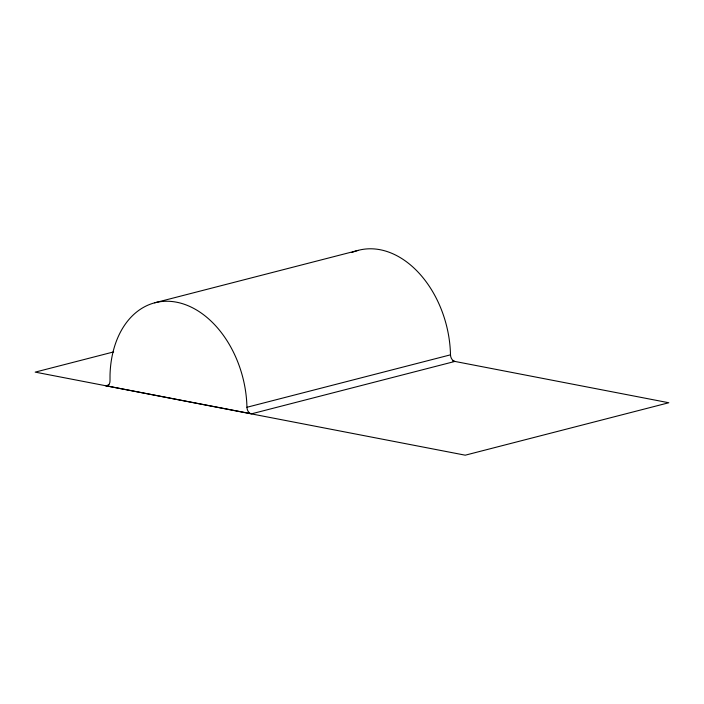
<?xml version="1.0" encoding="UTF-8"?>
<svg xmlns="http://www.w3.org/2000/svg" width="704" height="704" viewBox="0 0 704 704"><rect width="100%" height="100%" fill="white"/><g stroke="black" fill="none" stroke-linecap="round" stroke-linejoin="round"><path stroke-width="1.06" d="M154.642 302.817L358.195 250.378M113.652 351.912L35.2 372.126L465.247 455.189L668.8 402.75L452.751 361.02M352.018 252.481A94.292 66.422 75.6 0 1 450.49 354.834A5.922 4.171 75.6 0 0 454.907 361.434L251.354 413.873A5.922 4.171 75.6 0 1 246.937 407.273A94.292 66.422 75.6 0 0 178.79 302.676A94.292 66.422 75.6 0 0 110.026 374.845L110.009 380.829A5.922 4.171 75.6 0 1 105.829 385.766L109.006 384.947M246.937 407.273L450.49 354.834M105.829 385.766L250.518 413.6"/></g></svg>
